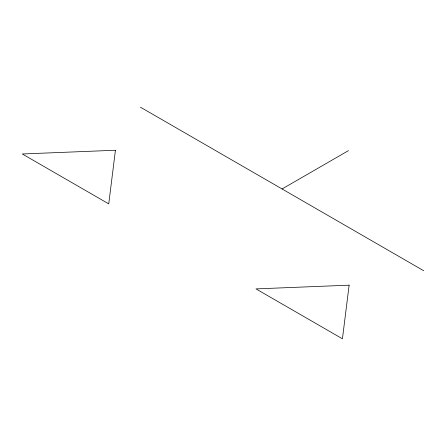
<?xml version="1.0" encoding="UTF-8"?>
<svg xmlns="http://www.w3.org/2000/svg" width="446" height="446" viewBox="0 0 446 446"><rect width="100%" height="100%" fill="white"/><g stroke="black" fill="none" stroke-linecap="round" stroke-linejoin="round"><path stroke-width="0.67" d="M282.067 188.965L348.46 150.636M140.44 107.196L423.7 270.733M115.43 150.252L108.746 203.883L22.3 153.976L115.43 150.252M349.123 285.172L342.439 338.804L255.993 288.897L349.123 285.172"/></g></svg>
